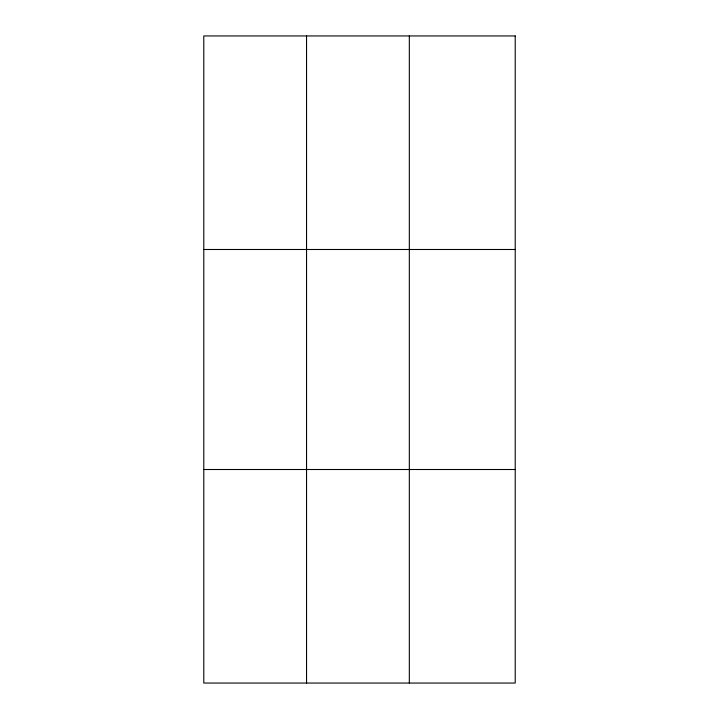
<?xml version="1.0" encoding="UTF-8"?>
<svg xmlns="http://www.w3.org/2000/svg" width="719" height="719" viewBox="0 0 719 719"><rect width="100%" height="100%" fill="white"/><g stroke="black" fill="none" stroke-linecap="round" stroke-linejoin="round"><path stroke-width="1.08" d="M306.555 35.95L306.555 683.05M409.327 35.95L409.327 683.05M203.783 249.493L515.217 249.493M203.783 469.507L515.217 469.507M515.217 35.95L515.217 683.05L203.783 683.05L203.783 35.95L515.217 35.95"/></g></svg>
